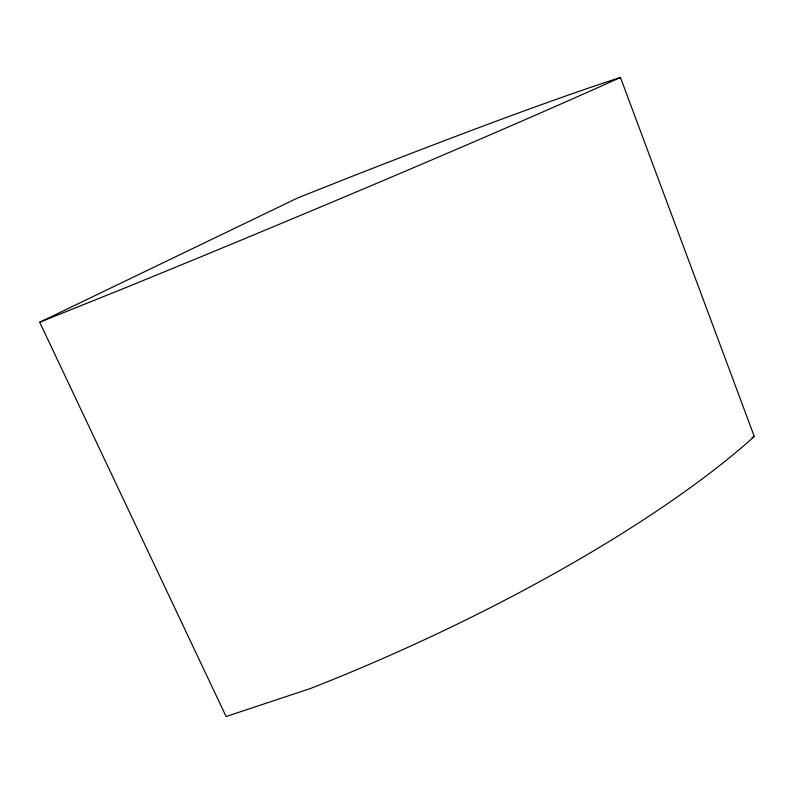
<?xml version="1.0" encoding="UTF-8"?>
<svg xmlns="http://www.w3.org/2000/svg" width="794" height="794" viewBox="0 0 794 794"><rect width="100%" height="100%" fill="white"/><g stroke="black" fill="none" stroke-linecap="round" stroke-linejoin="round"><path stroke-width="1.19" d="M752.087 437.583L754.3 436.472L620.451 77.465A1075.503 39.889 -23.3 0 0 350.591 176.943L297.75 197.914L39.7 322.255L226.111 716.535L310.533 688.467A516.904 130.315 -24.3 0 0 754.3 436.472M39.7 322.255L126.971 287.15A540.575 13.23 -22.5 0 0 620.451 77.465"/></g></svg>
